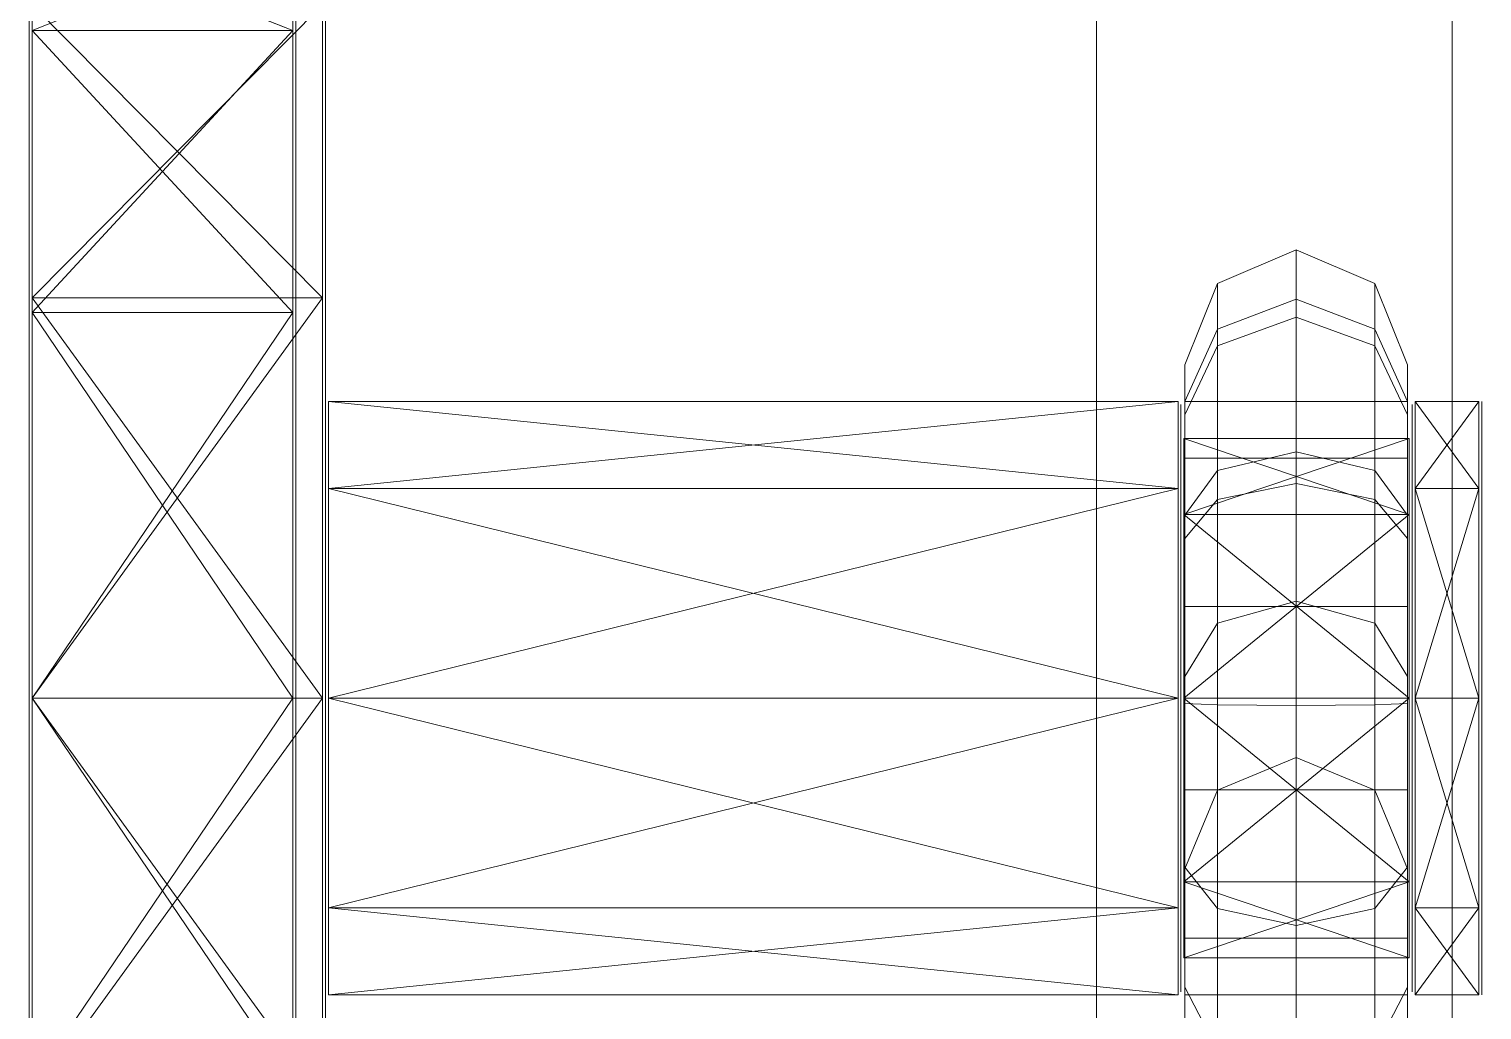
# Model space of a CAD drawing. Header units: millimetres. Extents: x -5300 to 98858, y -5196 to 93886.
# Drawn here: x 3050 to 3099, y 44837.49 to 44870.56 of the extents above; entities that cross this region are included whole.
import ezdxf

# ---------------------------------------------------------------- set-up
doc = ezdxf.new("R2010")
doc.units = ezdxf.units.MM
doc.layers.add('Двери', color=7, linetype='Continuous', lineweight=18, true_color=0x7f7f7f)

# ---------------------------------------------------------------- blocks, each defined once
blk = doc.blocks.new('Дн-9 193108 - Дн-9-247982-Подвал')
at = {"layer": 'Двери', "color": 254, "true_color": 0xd4d4d4}
for p, q in [((3050, 44010), (3050, 45490)), ((3050, 45490), (3050, 44010)), ((3050, 44010), (3050, 45490)), ((3050, 45490), (3050, 44010)), ((3086, 45490), (3086, 44010)), ((3086, 45490), (3086, 44010)), ((3098, 44010), (3098, 45490)), ((3098, 44010), (3098, 45490)), ((3050, 44818), (3050, 44898)), ((3050, 44898), (3050, 44818)), ((3050, 44818), (3050, 44898)), ((3050, 44898), (3050, 44818)), ((3050, 44898), (3050, 43998)), ((3050, 43998), (3050, 44898)), ((3050, 44898), (3050, 44818)), ((3050, 44818), (3050, 44898)), ((3050, 44818), (3050, 44898)), ((3050, 44898), (3050, 43998)), ((3050, 43998), (3050, 44898)), ((3050, 44898), (3050, 44818)), ((3060, 44861.499), (3060, 44875)), ((3060, 44875), (3060, 44861.499)), ((3050.1, 44870.517), (3050.1, 44874)), ((3050.1, 44874), (3050.1, 44870.517)), ((3058.9, 44870.517), (3050.1, 44874)), ((3050.1, 44874), (3058.9, 44870.517)), ((3050.1, 44870.517), (3050.1, 44874)), ((3050.1, 44874), (3050.1, 44870.517)), ((3058.9, 44870.517), (3050.1, 44874)), ((3058.9, 44874), (3050.1, 44870.517)), ((3058.9, 44870.517), (3058.9, 44874)), ((3058.9, 44874), (3058.9, 44870.517)), ((3058.9, 44870.517), (3058.9, 44874)), ((3058.9, 44874), (3058.9, 44870.517)), ((3059, 44870.517), (3059, 44874)), ((3059, 44874), (3059, 44870.517)), ((3059, 44870.517), (3059, 44874)), ((3059, 44874), (3059, 44870.517)), ((3050, 44861.448), (3050, 44871.298)), ((3050, 44861.448), (3050, 44871.298)), ((3050, 44861.448), (3050, 44871.298)), ((3050, 44871.298), (3050, 44861.448)), ((3050.1, 44861.499), (3050.1, 44871.382)), ((3050.1, 44861.499), (3050.1, 44871.382)), ((3050.1, 44861.499), (3059.9, 44871.382)), ((3059.9, 44861.499), (3050.1, 44871.382)), ((3050.1, 44861.499), (3050.1, 44871.382)), ((3050.1, 44871.382), (3050.1, 44861.499)), ((3050.1, 44861.499), (3059.9, 44871.382)), ((3050.1, 44871.382), (3059.9, 44861.499)), ((3059.9, 44861.499), (3059.9, 44871.382)), ((3059.9, 44861.499), (3059.9, 44871.382)), ((3059.9, 44861.499), (3059.9, 44871.382)), ((3059.9, 44871.382), (3059.9, 44861.499)), ((3060, 44861.499), (3060, 44871.382)), ((3060, 44871.382), (3060, 44861.499)), ((3060, 44871.382), (3060, 44861.499)), ((3060, 44861.499), (3060, 44871.382)), ((3060, 44871.382), (3060, 44861.499)), ((3050, 44861.048), (3050, 44870.605)), ((3050, 44861.048), (3050, 44870.605)), ((3050, 44861.448), (3050, 44870.605)), ((3050, 44861.448), (3050, 44870.605)), ((3050, 44861.048), (3050, 44870.605)), ((3050, 44870.605), (3050, 44861.048)), ((3050, 44861.448), (3050, 44870.605)), ((3050, 44870.605), (3050, 44861.448)), ((3050.1, 44861.001), (3050.1, 44870.517)), ((3050.1, 44861.001), (3050.1, 44870.517)), ((3058.9, 44861.001), (3050.1, 44870.517)), ((3050.1, 44861.001), (3058.9, 44870.517)), ((3050.1, 44870.517), (3058.9, 44870.517)), ((3050.1, 44870.517), (3058.9, 44870.517)), ((3050.1, 44861.001), (3050.1, 44870.517)), ((3050.1, 44870.517), (3050.1, 44861.001)), ((3058.9, 44861.001), (3050.1, 44870.517)), ((3058.9, 44870.517), (3050.1, 44870.517)), ((3058.9, 44870.517), (3050.1, 44870.517)), ((3058.9, 44870.517), (3050.1, 44861.001)), ((3058.9, 44861.001), (3058.9, 44870.517)), ((3058.9, 44861.001), (3058.9, 44870.517)), ((3058.9, 44861.001), (3058.9, 44870.517)), ((3058.9, 44870.517), (3058.9, 44861.001)), ((3059, 44861.001), (3059, 44870.517)), ((3059, 44870.517), (3059, 44861.001)), ((3059, 44870.517), (3059, 44870.517)), ((3059, 44870.517), (3059, 44825.483)), ((3059, 44870.517), (3059, 44834.998)), ((3059, 44870.517), (3059, 44825.483)), ((3059, 44870.517), (3059, 44825.483)), ((3059, 44861.001), (3059, 44870.517)), ((3059, 44870.517), (3059, 44861.001)), ((3059, 44848.002), (3059, 44870.517)), ((3059, 44825.483), (3059, 44870.517)), ((3059, 44825.483), (3059, 44870.517)), ((3059, 44825.483), (3059, 44870.517)), ((3059, 44848.002), (3059, 44870.517)), ((3059, 44870.517), (3059, 44870.517)), ((3090.083, 44861.98), (3092.735, 44863.115)), ((3092.735, 44863.115), (3090.083, 44861.98)), ((3090.083, 44861.98), (3092.735, 44863.115)), ((3092.735, 44863.115), (3090.083, 44861.981)), ((3092.735, 44863.115), (3095.387, 44861.98)), ((3092.735, 44861.457), (3092.735, 44863.115)), ((3095.387, 44861.98), (3092.735, 44863.115)), ((3092.735, 44863.115), (3092.735, 44860.847)), ((3092.735, 44863.115), (3095.387, 44861.981)), ((3092.735, 44860.847), (3092.735, 44863.115)), ((3095.387, 44861.98), (3092.735, 44863.115)), ((3092.735, 44863.115), (3092.735, 44861.457)), ((3092.735, 44863.115), (3092.735, 44861.457)), ((3092.735, 44860.847), (3092.735, 44863.115)), ((3092.735, 44863.115), (3092.735, 44860.847)), ((3092.735, 44861.457), (3092.735, 44863.115)), ((3090.083, 44861.98), (3088.985, 44859.241)), ((3088.985, 44859.241), (3090.083, 44861.98)), ((3090.083, 44861.98), (3088.985, 44859.241)), ((3088.985, 44859.241), (3090.083, 44861.98)), ((3090.083, 44861.981), (3090.083, 44860.446)), ((3090.083, 44859.882), (3090.083, 44861.98)), ((3090.083, 44861.98), (3090.083, 44860.446)), ((3090.083, 44860.446), (3090.083, 44861.98)), ((3090.083, 44861.98), (3090.083, 44859.882)), ((3090.083, 44859.882), (3090.083, 44861.98)), ((3090.083, 44860.446), (3090.083, 44861.98)), ((3090.083, 44861.98), (3090.083, 44859.882)), ((3096.485, 44859.241), (3095.387, 44861.98)), ((3095.387, 44861.98), (3095.387, 44859.882)), ((3095.387, 44861.98), (3096.485, 44859.241)), ((3095.387, 44859.882), (3095.387, 44861.98)), ((3095.387, 44861.98), (3095.387, 44860.446)), ((3095.387, 44861.981), (3095.387, 44859.882)), ((3095.387, 44860.446), (3095.387, 44861.98)), ((3095.387, 44861.98), (3096.485, 44859.241)), ((3095.387, 44860.446), (3095.387, 44861.98)), ((3096.485, 44859.241), (3095.387, 44861.98)), ((3095.387, 44861.98), (3095.387, 44860.446)), ((3095.387, 44859.882), (3095.387, 44861.98)), ((3050, 44848.002), (3050, 44861.448)), ((3050, 44848.002), (3050, 44861.448)), ((3050, 44861.448), (3050, 44861.048)), ((3050, 44861.448), (3050, 44861.048)), ((3050, 44848.002), (3050, 44861.448)), ((3050, 44861.448), (3050, 44848.002)), ((3050, 44861.048), (3050, 44861.448)), ((3050, 44861.048), (3050, 44861.448)), ((3050.1, 44848.002), (3050.1, 44861.499)), ((3050.1, 44848.002), (3050.1, 44861.499)), ((3050.1, 44848.002), (3059.9, 44861.499)), ((3059.9, 44861.499), (3050.1, 44861.499)), ((3059.9, 44848.002), (3050.1, 44861.499)), ((3059.9, 44861.499), (3050.1, 44861.499)), ((3050.1, 44848.002), (3050.1, 44861.499)), ((3050.1, 44861.499), (3050.1, 44848.002)), ((3059.9, 44848.002), (3050.1, 44861.499)), ((3050.1, 44861.499), (3059.9, 44861.499)), ((3050.1, 44861.499), (3059.9, 44861.499)), ((3059.9, 44861.499), (3050.1, 44848.002)), ((3059.9, 44848.002), (3059.9, 44861.499)), ((3059.9, 44848.002), (3059.9, 44861.499)), ((3059.9, 44848.002), (3059.9, 44861.499)), ((3059.9, 44861.499), (3059.9, 44848.002)), ((3060, 44848.002), (3060, 44861.499)), ((3060, 44848.002), (3060, 44861.499)), ((3060, 44834.501), (3060, 44861.499)), ((3060, 44824.617), (3060, 44861.499)), ((3060, 44824.617), (3060, 44861.499)), ((3060, 44824.617), (3060, 44861.499)), ((3060, 44834.501), (3060, 44861.499)), ((3060, 44861.499), (3060, 44861.499)), ((3060, 44848.002), (3060, 44861.499)), ((3060, 44861.499), (3060, 44848.002)), ((3060, 44861.499), (3060, 44861.499)), ((3060, 44861.499), (3060, 44834.501)), ((3060, 44861.499), (3060, 44834.501)), ((3060, 44861.499), (3060, 44834.501)), ((3090.083, 44860.446), (3092.735, 44861.457)), ((3092.735, 44861.457), (3090.083, 44860.446)), ((3090.083, 44860.446), (3092.735, 44861.457)), ((3092.735, 44861.457), (3090.083, 44860.446)), ((3092.735, 44861.457), (3095.387, 44860.446)), ((3092.735, 44856.301), (3092.735, 44861.457)), ((3095.387, 44860.446), (3092.735, 44861.457)), ((3092.735, 44861.457), (3095.387, 44860.446)), ((3095.387, 44860.446), (3092.735, 44861.457)), ((3092.735, 44861.457), (3092.735, 44856.301)), ((3092.735, 44861.457), (3092.735, 44856.301)), ((3092.735, 44856.301), (3092.735, 44861.457)), ((3050, 44848.002), (3050, 44861.048)), ((3050, 44848.002), (3050, 44861.048)), ((3050, 44848.002), (3050, 44861.048)), ((3050, 44848.002), (3050, 44861.048)), ((3050, 44848.002), (3050, 44861.048)), ((3050, 44861.048), (3050, 44848.002)), ((3050, 44848.002), (3050, 44861.048)), ((3050, 44861.048), (3050, 44848.002)), ((3050.1, 44848.002), (3050.1, 44861.001)), ((3050.1, 44848.002), (3050.1, 44861.001)), ((3058.9, 44848.002), (3050.1, 44861.001)), ((3050.1, 44861.001), (3058.9, 44861.001)), ((3050.1, 44848.002), (3058.9, 44861.001)), ((3050.1, 44861.001), (3058.9, 44861.001)), ((3050.1, 44848.002), (3050.1, 44861.001)), ((3050.1, 44861.001), (3050.1, 44848.002)), ((3058.9, 44848.002), (3050.1, 44861.001)), ((3058.9, 44861.001), (3050.1, 44861.001)), ((3058.9, 44861.001), (3050.1, 44861.001)), ((3058.9, 44861.001), (3050.1, 44848.002)), ((3058.9, 44848.002), (3058.9, 44861.001)), ((3058.9, 44848.002), (3058.9, 44861.001)), ((3058.9, 44848.002), (3058.9, 44861.001)), ((3058.9, 44861.001), (3058.9, 44848.002)), ((3059, 44848.002), (3059, 44861.001)), ((3059, 44861.001), (3059, 44848.002)), ((3059, 44861.001), (3059, 44825.483)), ((3059, 44861.001), (3059, 44834.998)), ((3059, 44861.001), (3059, 44834.998)), ((3059, 44848.002), (3059, 44861.001)), ((3059, 44848.002), (3059, 44861.001)), ((3090.083, 44859.882), (3092.735, 44860.847)), ((3092.735, 44860.847), (3090.083, 44859.882)), ((3090.083, 44859.882), (3092.735, 44860.847)), ((3092.735, 44860.847), (3090.083, 44859.882)), ((3092.735, 44860.847), (3095.387, 44859.882)), ((3095.387, 44859.882), (3092.735, 44860.847)), ((3092.735, 44860.847), (3092.735, 44855.24)), ((3092.735, 44860.847), (3095.387, 44859.882)), ((3092.735, 44855.24), (3092.735, 44860.847)), ((3095.387, 44859.882), (3092.735, 44860.847)), ((3092.735, 44855.24), (3092.735, 44860.847)), ((3092.735, 44860.847), (3092.735, 44855.24)), ((3090.083, 44860.446), (3088.985, 44858.007)), ((3088.985, 44858.007), (3090.083, 44860.446)), ((3090.083, 44860.446), (3088.985, 44858.007)), ((3088.985, 44858.007), (3090.083, 44860.446)), ((3090.083, 44855.678), (3090.083, 44860.446)), ((3090.083, 44860.446), (3090.083, 44855.678)), ((3090.083, 44855.678), (3090.083, 44860.446)), ((3090.083, 44860.446), (3090.083, 44855.678)), ((3095.387, 44860.446), (3096.485, 44858.007)), ((3095.387, 44855.678), (3095.387, 44860.446)), ((3096.485, 44858.007), (3095.387, 44860.446)), ((3095.387, 44860.446), (3096.485, 44858.007)), ((3096.485, 44858.007), (3095.387, 44860.446)), ((3095.387, 44860.446), (3095.387, 44855.678)), ((3095.387, 44860.446), (3095.387, 44855.678)), ((3095.387, 44855.678), (3095.387, 44860.446)), ((3090.083, 44859.882), (3088.985, 44857.554)), ((3088.985, 44857.554), (3090.083, 44859.882)), ((3090.083, 44859.882), (3088.985, 44857.554)), ((3088.985, 44857.554), (3090.083, 44859.882)), ((3090.083, 44859.882), (3090.083, 44854.697)), ((3090.083, 44854.697), (3090.083, 44859.882)), ((3090.083, 44859.882), (3090.083, 44854.697)), ((3090.083, 44854.697), (3090.083, 44859.882)), ((3095.387, 44859.882), (3096.485, 44857.554)), ((3096.485, 44857.554), (3095.387, 44859.882)), ((3095.387, 44859.882), (3095.387, 44854.697)), ((3095.387, 44859.882), (3096.485, 44857.554)), ((3095.387, 44854.697), (3095.387, 44859.882)), ((3096.485, 44857.554), (3095.387, 44859.882)), ((3095.387, 44854.697), (3095.387, 44859.882)), ((3095.387, 44859.882), (3095.387, 44854.697)), ((3088.985, 44858.007), (3088.985, 44859.241)), ((3088.985, 44859.241), (3088.985, 44857.554)), ((3088.985, 44857.554), (3088.985, 44859.241)), ((3088.985, 44859.241), (3088.985, 44858.007)), ((3088.985, 44859.241), (3088.985, 44858.007)), ((3088.985, 44857.554), (3088.985, 44859.241)), ((3088.985, 44859.241), (3088.985, 44857.554)), ((3088.985, 44858.007), (3088.985, 44859.241)), ((3096.485, 44859.241), (3096.485, 44858.007)), ((3096.485, 44857.554), (3096.485, 44859.241)), ((3096.485, 44859.241), (3096.485, 44857.554)), ((3096.485, 44858.007), (3096.485, 44859.241)), ((3096.485, 44859.241), (3096.485, 44858.007)), ((3096.485, 44857.554), (3096.485, 44859.241)), ((3096.485, 44859.241), (3096.485, 44857.554)), ((3096.485, 44858.007), (3096.485, 44859.241)), ((3060, 44855.071), (3060, 44858.001)), ((3060, 44858.001), (3060, 44855.071)), ((3060, 44848.002), (3060, 44858.001)), ((3060, 44858.001), (3060, 44848.002)), ((3060, 44858.001), (3060, 44837.998)), ((3060, 44855.071), (3060, 44858.001)), ((3060, 44858.001), (3060, 44855.071)), ((3060.1, 44855.071), (3060.1, 44858.001)), ((3060.1, 44855.071), (3060.1, 44858.001)), ((3088.75, 44858.001), (3060.1, 44858.001)), ((3088.75, 44855.071), (3060.1, 44858.001)), ((3088.75, 44855.071), (3060.1, 44858.001)), ((3060.1, 44855.071), (3060.1, 44858.001)), ((3060.1, 44858.001), (3060.1, 44855.071)), ((3060.1, 44858.001), (3088.75, 44858.001)), ((3060.1, 44855.071), (3088.75, 44858.001)), ((3060.1, 44858.001), (3088.75, 44855.071)), ((3088.75, 44855.071), (3088.75, 44858.001)), ((3088.75, 44855.071), (3088.75, 44858.001)), ((3088.75, 44855.071), (3088.75, 44858.001)), ((3088.75, 44858.001), (3088.75, 44855.071)), ((3088.85, 44855.002), (3088.85, 44857.899)), ((3088.85, 44855.002), (3088.85, 44857.899)), ((3088.85, 44854.257), (3088.85, 44857.899)), ((3088.85, 44854.257), (3088.85, 44857.899)), ((3088.85, 44856.848), (3088.85, 44857.899)), ((3088.85, 44855.002), (3088.85, 44857.899)), ((3088.85, 44857.899), (3088.85, 44855.002)), ((3088.85, 44857.899), (3088.85, 44856.848)), ((3088.985, 44854.173), (3088.985, 44858.007)), ((3088.985, 44858.007), (3088.985, 44854.173)), ((3088.985, 44858.007), (3088.985, 44854.173)), ((3088.985, 44854.173), (3088.985, 44858.007)), ((3088.985, 44858), (3096.485, 44858)), ((3088.985, 44856.09), (3088.985, 44858)), ((3096.485, 44858), (3088.985, 44858)), ((3088.985, 44858), (3088.985, 44856.09)), ((3088.985, 44858), (3096.485, 44858)), ((3088.985, 44856.09), (3088.985, 44858)), ((3096.485, 44858), (3088.985, 44858)), ((3088.985, 44858), (3088.985, 44856.09)), ((3088.985, 44856.09), (3088.985, 44858)), ((3088.985, 44858), (3088.985, 44856.09)), ((3088.985, 44856.09), (3088.985, 44858)), ((3088.985, 44858), (3088.985, 44856.09)), ((3096.485, 44858.007), (3096.485, 44854.173)), ((3096.485, 44854.173), (3096.485, 44858.007)), ((3096.485, 44858.007), (3096.485, 44854.173)), ((3096.485, 44854.173), (3096.485, 44858.007)), ((3096.485, 44858), (3096.485, 44856.09)), ((3096.485, 44856.09), (3096.485, 44858)), ((3096.485, 44858), (3096.485, 44856.09)), ((3096.485, 44856.09), (3096.485, 44858)), ((3096.485, 44858), (3096.485, 44856.09)), ((3096.485, 44856.09), (3096.485, 44858)), ((3096.485, 44858), (3096.485, 44856.09)), ((3096.485, 44856.09), (3096.485, 44858)), ((3096.65, 44855.002), (3096.65, 44857.899)), ((3096.65, 44855.002), (3096.65, 44857.899)), ((3096.65, 44854.257), (3096.65, 44857.899)), ((3096.65, 44854.257), (3096.65, 44857.899)), ((3096.65, 44857.899), (3096.65, 44856.848)), ((3096.65, 44855.002), (3096.65, 44857.899)), ((3096.65, 44857.899), (3096.65, 44855.002)), ((3096.65, 44856.848), (3096.65, 44857.899)), ((3096.75, 44855.071), (3096.75, 44858.001)), ((3096.75, 44855.071), (3096.75, 44858.001)), ((3098.9, 44858.001), (3096.75, 44858.001)), ((3096.75, 44855.071), (3098.9, 44858.001)), ((3098.9, 44855.071), (3096.75, 44858.001)), ((3096.75, 44855.071), (3096.75, 44858.001)), ((3096.75, 44858.001), (3096.75, 44855.071)), ((3096.75, 44858.001), (3098.9, 44858.001)), ((3098.9, 44855.071), (3096.75, 44858.001)), ((3098.9, 44858.001), (3096.75, 44855.071)), ((3098.9, 44855.071), (3098.9, 44858.001)), ((3098.9, 44855.071), (3098.9, 44858.001)), ((3098.9, 44855.071), (3098.9, 44858.001)), ((3098.9, 44858.001), (3098.9, 44855.071)), ((3099, 44855.071), (3099, 44858.001)), ((3099, 44858.001), (3099, 44855.071)), ((3099, 44848.002), (3099, 44858.001)), ((3099, 44837.998), (3099, 44858.001)), ((3099, 44848.002), (3099, 44858.001)), ((3099, 44855.071), (3099, 44858.001)), ((3099, 44858.001), (3099, 44855.071)), ((3088.985, 44857.554), (3088.985, 44853.384)), ((3088.985, 44853.384), (3088.985, 44857.554)), ((3088.985, 44853.384), (3088.985, 44857.554)), ((3088.985, 44857.554), (3088.985, 44853.384)), ((3096.485, 44853.384), (3096.485, 44857.554)), ((3096.485, 44857.554), (3096.485, 44853.384)), ((3096.485, 44853.384), (3096.485, 44857.554)), ((3096.485, 44857.554), (3096.485, 44853.384)), ((3088.85, 44854.257), (3088.85, 44856.848)), ((3088.85, 44854.257), (3088.85, 44856.848)), ((3088.85, 44854.257), (3088.85, 44856.848)), ((3088.85, 44856.848), (3088.85, 44854.257)), ((3088.85, 44855.002), (3088.85, 44856.848)), ((3088.85, 44856.848), (3088.85, 44855.002)), ((3088.95, 44854.188), (3088.95, 44856.75)), ((3088.95, 44854.188), (3088.95, 44856.75)), ((3096.55, 44856.75), (3088.95, 44856.75)), ((3088.95, 44854.188), (3096.55, 44856.75)), ((3088.95, 44854.188), (3096.55, 44856.75)), ((3088.95, 44854.188), (3088.95, 44856.75)), ((3088.95, 44856.75), (3088.95, 44854.188)), ((3088.95, 44856.75), (3096.55, 44856.75)), ((3088.95, 44854.188), (3096.55, 44856.75)), ((3088.95, 44856.75), (3096.55, 44854.188)), ((3096.55, 44854.188), (3096.55, 44856.75)), ((3096.55, 44854.188), (3096.55, 44856.75)), ((3096.55, 44854.188), (3096.55, 44856.75)), ((3096.55, 44856.75), (3096.55, 44854.188)), ((3096.65, 44854.257), (3096.65, 44856.848)), ((3096.65, 44854.257), (3096.65, 44856.848)), ((3096.65, 44854.257), (3096.65, 44856.848)), ((3096.65, 44856.848), (3096.65, 44854.257)), ((3096.65, 44855.002), (3096.65, 44856.848)), ((3096.65, 44856.848), (3096.65, 44855.002)), ((3090.083, 44855.678), (3092.735, 44856.301)), ((3092.735, 44856.301), (3090.083, 44855.678)), ((3090.083, 44855.678), (3092.735, 44856.301)), ((3092.735, 44856.301), (3090.083, 44855.678)), ((3092.735, 44856.301), (3095.387, 44855.678)), ((3092.735, 44851.272), (3092.735, 44856.301)), ((3095.387, 44855.678), (3092.735, 44856.301)), ((3092.735, 44856.301), (3095.387, 44855.678)), ((3095.387, 44855.678), (3092.735, 44856.301)), ((3092.735, 44856.301), (3092.735, 44851.272)), ((3092.735, 44856.301), (3092.735, 44851.272)), ((3092.735, 44851.272), (3092.735, 44856.301)), ((3088.985, 44856.09), (3096.485, 44856.09)), ((3088.985, 44851.09), (3088.985, 44856.09)), ((3096.485, 44856.09), (3088.985, 44856.09)), ((3088.985, 44856.09), (3096.485, 44856.09)), ((3096.485, 44856.09), (3088.985, 44856.09)), ((3088.985, 44856.09), (3088.985, 44851.09)), ((3088.985, 44856.09), (3096.485, 44856.09)), ((3088.985, 44851.09), (3088.985, 44856.09)), ((3096.485, 44856.09), (3088.985, 44856.09)), ((3088.985, 44856.09), (3096.485, 44856.09)), ((3096.485, 44856.09), (3088.985, 44856.09)), ((3088.985, 44856.09), (3088.985, 44851.09)), ((3088.985, 44851.09), (3088.985, 44856.09)), ((3088.985, 44856.09), (3088.985, 44851.09)), ((3088.985, 44851.09), (3088.985, 44856.09)), ((3088.985, 44856.09), (3088.985, 44851.09)), ((3096.485, 44856.09), (3096.485, 44851.09)), ((3096.485, 44851.09), (3096.485, 44856.09)), ((3096.485, 44856.09), (3096.485, 44851.09)), ((3096.485, 44851.09), (3096.485, 44856.09)), ((3096.485, 44856.09), (3096.485, 44851.09)), ((3096.485, 44851.09), (3096.485, 44856.09)), ((3096.485, 44856.09), (3096.485, 44851.09)), ((3096.485, 44851.09), (3096.485, 44856.09)), ((3090.083, 44855.678), (3088.985, 44854.173)), ((3088.985, 44854.173), (3090.083, 44855.678)), ((3090.083, 44855.678), (3088.985, 44854.173)), ((3088.985, 44854.173), (3090.083, 44855.678)), ((3090.083, 44850.529), (3090.083, 44855.678)), ((3090.083, 44855.678), (3090.083, 44850.529)), ((3090.083, 44850.529), (3090.083, 44855.678)), ((3090.083, 44855.678), (3090.083, 44850.529)), ((3095.387, 44855.678), (3096.485, 44854.173)), ((3095.387, 44850.529), (3095.387, 44855.678)), ((3096.485, 44854.173), (3095.387, 44855.678)), ((3095.387, 44855.678), (3096.485, 44854.173)), ((3096.485, 44854.173), (3095.387, 44855.678)), ((3095.387, 44855.678), (3095.387, 44850.529)), ((3095.387, 44855.678), (3095.387, 44850.529)), ((3095.387, 44850.529), (3095.387, 44855.678)), ((3060, 44848.002), (3060, 44855.071)), ((3060, 44855.071), (3060, 44848.002)), ((3060, 44848.002), (3060, 44855.071)), ((3060, 44848.002), (3060, 44855.071)), ((3060, 44840.928), (3060, 44855.071)), ((3060, 44840.928), (3060, 44855.071)), ((3060, 44840.928), (3060, 44855.071)), ((3060, 44855.071), (3060, 44855.071)), ((3060.1, 44848.002), (3060.1, 44855.071)), ((3060.1, 44848.002), (3060.1, 44855.071)), ((3060.1, 44848.002), (3088.75, 44855.071)), ((3088.75, 44855.071), (3060.1, 44855.071)), ((3088.75, 44848.002), (3060.1, 44855.071)), ((3088.75, 44855.071), (3060.1, 44855.071)), ((3060.1, 44848.002), (3060.1, 44855.071)), ((3060.1, 44855.071), (3060.1, 44848.002)), ((3060.1, 44848.002), (3088.75, 44855.071)), ((3060.1, 44855.071), (3088.75, 44855.071)), ((3060.1, 44855.071), (3088.75, 44855.071)), ((3088.75, 44855.071), (3060.1, 44848.002)), ((3088.75, 44848.002), (3088.75, 44855.071)), ((3088.75, 44848.002), (3088.75, 44855.071)), ((3088.75, 44848.002), (3088.75, 44855.071)), ((3088.75, 44855.071), (3088.75, 44848.002)), ((3088.85, 44848.002), (3088.85, 44855.002)), ((3088.85, 44848.002), (3088.85, 44855.002)), ((3088.85, 44854.257), (3088.85, 44855.002)), ((3088.85, 44854.257), (3088.85, 44855.002)), ((3088.85, 44848.002), (3088.85, 44855.002)), ((3088.85, 44855.002), (3088.85, 44848.002)), ((3088.85, 44848.002), (3088.85, 44855.002)), ((3088.85, 44855.002), (3088.85, 44854.257)), ((3088.85, 44855.002), (3088.85, 44854.257)), ((3088.85, 44855.002), (3088.85, 44848.002)), ((3090.083, 44854.697), (3092.735, 44855.24)), ((3092.735, 44855.24), (3090.083, 44854.697)), ((3090.083, 44854.697), (3092.735, 44855.24)), ((3092.735, 44855.24), (3090.083, 44854.697)), ((3092.735, 44855.24), (3095.387, 44854.697)), ((3095.387, 44854.697), (3092.735, 44855.24)), ((3092.735, 44855.24), (3092.735, 44847.753)), ((3092.735, 44855.24), (3095.387, 44854.697)), ((3092.735, 44847.752), (3092.735, 44855.24)), ((3095.387, 44854.697), (3092.735, 44855.24)), ((3092.735, 44847.753), (3092.735, 44855.24)), ((3092.735, 44855.24), (3092.735, 44847.753)), ((3096.65, 44848.002), (3096.65, 44855.002)), ((3096.65, 44848.002), (3096.65, 44855.002)), ((3096.65, 44855.002), (3096.65, 44854.257)), ((3096.65, 44855.002), (3096.65, 44854.257)), ((3096.65, 44848.002), (3096.65, 44855.002)), ((3096.65, 44855.002), (3096.65, 44848.002)), ((3096.65, 44848.002), (3096.65, 44855.002)), ((3096.65, 44854.257), (3096.65, 44855.002)), ((3096.65, 44854.257), (3096.65, 44855.002)), ((3096.65, 44855.002), (3096.65, 44848.002)), ((3096.75, 44848.002), (3096.75, 44855.071)), ((3096.75, 44848.002), (3096.75, 44855.071)), ((3096.75, 44848.002), (3098.9, 44855.071)), ((3098.9, 44855.071), (3096.75, 44855.071)), ((3098.9, 44848.002), (3096.75, 44855.071)), ((3098.9, 44855.071), (3096.75, 44855.071)), ((3096.75, 44848.002), (3096.75, 44855.071)), ((3096.75, 44855.071), (3096.75, 44848.002)), ((3098.9, 44848.002), (3096.75, 44855.071)), ((3096.75, 44855.071), (3098.9, 44855.071)), ((3096.75, 44855.071), (3098.9, 44855.071)), ((3098.9, 44855.071), (3096.75, 44848.002)), ((3098.9, 44848.002), (3098.9, 44855.071)), ((3098.9, 44848.002), (3098.9, 44855.071)), ((3098.9, 44848.002), (3098.9, 44855.071)), ((3098.9, 44855.071), (3098.9, 44848.002)), ((3099, 44848.002), (3099, 44855.071)), ((3099, 44848.002), (3099, 44855.071)), ((3099, 44848.002), (3099, 44855.071)), ((3099, 44855.071), (3099, 44848.002)), ((3099, 44855.071), (3099, 44855.071)), ((3099, 44855.071), (3099, 44840.928)), ((3099, 44855.071), (3099, 44840.928)), ((3099, 44855.071), (3099, 44840.928)), ((3090.083, 44854.697), (3088.985, 44853.384)), ((3088.985, 44853.384), (3090.083, 44854.697)), ((3090.083, 44854.697), (3088.985, 44853.384)), ((3088.985, 44853.384), (3090.083, 44854.697)), ((3090.083, 44854.697), (3090.083, 44847.771)), ((3090.083, 44847.771), (3090.083, 44854.697)), ((3090.083, 44854.697), (3090.083, 44847.771)), ((3090.083, 44847.771), (3090.083, 44854.697)), ((3095.387, 44854.697), (3096.485, 44853.384)), ((3096.485, 44853.384), (3095.387, 44854.697)), ((3095.387, 44854.697), (3095.387, 44847.771)), ((3095.387, 44854.697), (3096.485, 44853.384)), ((3095.387, 44847.771), (3095.387, 44854.697)), ((3096.485, 44853.384), (3095.387, 44854.697)), ((3095.387, 44847.771), (3095.387, 44854.697)), ((3095.387, 44854.697), (3095.387, 44847.771)), ((3088.85, 44848.002), (3088.85, 44854.257)), ((3088.85, 44848.002), (3088.85, 44854.257)), ((3088.85, 44848.002), (3088.85, 44854.257)), ((3088.85, 44848.002), (3088.85, 44854.257)), ((3088.85, 44848.002), (3088.85, 44854.257)), ((3088.85, 44854.257), (3088.85, 44848.002)), ((3088.95, 44848.002), (3088.95, 44854.188)), ((3088.95, 44848.002), (3088.95, 44854.188)), ((3096.55, 44848.002), (3088.95, 44854.188)), ((3096.55, 44854.188), (3088.95, 44854.188)), ((3088.95, 44848.002), (3096.55, 44854.188)), ((3096.55, 44854.188), (3088.95, 44854.188)), ((3088.95, 44848.002), (3088.95, 44854.188)), ((3088.95, 44854.188), (3088.95, 44848.002)), ((3088.95, 44848.002), (3096.55, 44854.188)), ((3088.95, 44854.188), (3096.55, 44854.188)), ((3088.95, 44854.188), (3096.55, 44854.188)), ((3088.95, 44854.188), (3096.55, 44848.002)), ((3088.985, 44848.736), (3088.985, 44854.173)), ((3088.985, 44854.173), (3088.985, 44848.736)), ((3088.985, 44854.173), (3088.985, 44848.736)), ((3088.985, 44848.736), (3088.985, 44854.173)), ((3096.485, 44854.173), (3096.485, 44848.736)), ((3096.485, 44848.736), (3096.485, 44854.173)), ((3096.485, 44854.173), (3096.485, 44848.736)), ((3096.485, 44848.736), (3096.485, 44854.173)), ((3096.55, 44848.002), (3096.55, 44854.188)), ((3096.55, 44848.002), (3096.55, 44854.188)), ((3096.55, 44848.002), (3096.55, 44854.188)), ((3096.55, 44854.188), (3096.55, 44848.002)), ((3096.65, 44848.002), (3096.65, 44854.257)), ((3096.65, 44848.002), (3096.65, 44854.257)), ((3096.65, 44848.002), (3096.65, 44854.257)), ((3096.65, 44848.002), (3096.65, 44854.257)), ((3096.65, 44848.002), (3096.65, 44854.257)), ((3096.65, 44854.257), (3096.65, 44848.002)), ((3088.985, 44853.384), (3088.985, 44847.816)), ((3088.985, 44847.816), (3088.985, 44853.384)), ((3088.985, 44847.816), (3088.985, 44853.384)), ((3088.985, 44853.384), (3088.985, 44847.816)), ((3096.485, 44847.816), (3096.485, 44853.384)), ((3096.485, 44853.384), (3096.485, 44847.816)), ((3096.485, 44847.816), (3096.485, 44853.384)), ((3096.485, 44853.384), (3096.485, 44847.816)), ((3096.485, 44851.09), (3088.985, 44851.09)), ((3088.985, 44851.09), (3096.485, 44851.09)), ((3096.485, 44851.09), (3088.985, 44851.09)), ((3088.985, 44851.09), (3088.985, 44844.91)), ((3088.985, 44851.09), (3096.485, 44851.09)), ((3088.985, 44844.91), (3088.985, 44851.09)), ((3096.485, 44851.09), (3088.985, 44851.09)), ((3088.985, 44851.09), (3096.485, 44851.09)), ((3096.485, 44851.09), (3088.985, 44851.09)), ((3088.985, 44851.09), (3088.985, 44844.91)), ((3088.985, 44851.09), (3096.485, 44851.09)), ((3088.985, 44844.91), (3088.985, 44851.09)), ((3088.985, 44844.91), (3088.985, 44851.09)), ((3088.985, 44851.09), (3088.985, 44844.91)), ((3088.985, 44844.91), (3088.985, 44851.09)), ((3088.985, 44851.09), (3088.985, 44844.91)), ((3090.083, 44850.529), (3092.735, 44851.272)), ((3092.735, 44851.272), (3090.083, 44850.529)), ((3090.083, 44850.529), (3092.735, 44851.272)), ((3092.735, 44851.272), (3090.083, 44850.529)), ((3092.735, 44851.272), (3095.387, 44850.529)), ((3092.735, 44846), (3092.735, 44851.272)), ((3095.387, 44850.529), (3092.735, 44851.272)), ((3092.735, 44851.272), (3095.387, 44850.529)), ((3095.387, 44850.529), (3092.735, 44851.272)), ((3092.735, 44851.272), (3092.735, 44846)), ((3092.735, 44851.272), (3092.735, 44846)), ((3092.735, 44846), (3092.735, 44851.272)), ((3096.485, 44844.91), (3096.485, 44851.09)), ((3096.485, 44851.09), (3096.485, 44844.91)), ((3096.485, 44844.91), (3096.485, 44851.09)), ((3096.485, 44851.09), (3096.485, 44844.91)), ((3096.485, 44844.91), (3096.485, 44851.09)), ((3096.485, 44851.09), (3096.485, 44844.91)), ((3096.485, 44844.91), (3096.485, 44851.09)), ((3096.485, 44851.09), (3096.485, 44844.91)), ((3088.985, 44848.736), (3090.083, 44850.529)), ((3090.083, 44850.529), (3088.985, 44848.736)), ((3088.985, 44848.736), (3090.083, 44850.529)), ((3090.083, 44850.529), (3088.985, 44848.736)), ((3090.083, 44844.902), (3090.083, 44850.529)), ((3090.083, 44850.529), (3090.083, 44844.902)), ((3090.083, 44850.529), (3090.083, 44844.902)), ((3090.083, 44844.902), (3090.083, 44850.529)), ((3095.387, 44850.529), (3096.485, 44848.736)), ((3095.387, 44844.902), (3095.387, 44850.529)), ((3096.485, 44848.736), (3095.387, 44850.529)), ((3095.387, 44850.529), (3096.485, 44848.736)), ((3096.485, 44848.736), (3095.387, 44850.529)), ((3095.387, 44850.529), (3095.387, 44844.902)), ((3095.387, 44850.529), (3095.387, 44844.902)), ((3095.387, 44844.902), (3095.387, 44850.529)), ((3088.985, 44848.736), (3088.985, 44842.25)), ((3088.985, 44842.25), (3088.985, 44848.736)), ((3088.985, 44842.25), (3088.985, 44848.736)), ((3088.985, 44848.736), (3088.985, 44842.25)), ((3096.485, 44848.736), (3096.485, 44842.25)), ((3096.485, 44842.25), (3096.485, 44848.736)), ((3096.485, 44848.736), (3096.485, 44842.25)), ((3096.485, 44842.25), (3096.485, 44848.736)), ((3050, 44834.552), (3050, 44848.002)), ((3050, 44848.002), (3050, 44834.952)), ((3050, 44834.552), (3050, 44848.002)), ((3050, 44834.952), (3050, 44848.002)), ((3050, 44848.002), (3050, 44848.002)), ((3050, 44848.002), (3050, 44834.952)), ((3050, 44834.952), (3050, 44848.002)), ((3050, 44848.002), (3050, 44848.002)), ((3050, 44834.552), (3050, 44848.002)), ((3050, 44834.952), (3050, 44848.002)), ((3050, 44848.002), (3050, 44834.952)), ((3050, 44848.002), (3050, 44834.552)), ((3050, 44834.952), (3050, 44848.002)), ((3050, 44848.002), (3050, 44848.002)), ((3050, 44848.002), (3050, 44848.002)), ((3050, 44848.002), (3050, 44834.952)), ((3050.1, 44848.002), (3050.1, 44834.501)), ((3050.1, 44834.501), (3050.1, 44848.002)), ((3050.1, 44834.998), (3050.1, 44848.002)), ((3050.1, 44834.998), (3050.1, 44848.002)), ((3059.9, 44848.002), (3050.1, 44848.002)), ((3059.9, 44848.002), (3050.1, 44834.501)), ((3059.9, 44834.501), (3050.1, 44848.002)), ((3059.9, 44848.002), (3050.1, 44848.002)), ((3050.1, 44848.002), (3058.9, 44848.002)), ((3050.1, 44848.002), (3058.9, 44834.998)), ((3050.1, 44834.998), (3058.9, 44848.002)), ((3050.1, 44848.002), (3058.9, 44848.002)), ((3050.1, 44834.501), (3050.1, 44848.002)), ((3050.1, 44848.002), (3050.1, 44834.501)), ((3050.1, 44834.998), (3050.1, 44848.002)), ((3050.1, 44848.002), (3050.1, 44834.998)), ((3059.9, 44834.501), (3050.1, 44848.002)), ((3050.1, 44848.002), (3059.9, 44848.002)), ((3050.1, 44848.002), (3059.9, 44848.002)), ((3059.9, 44848.002), (3050.1, 44834.501)), ((3058.9, 44834.998), (3050.1, 44848.002)), ((3058.9, 44848.002), (3050.1, 44848.002)), ((3058.9, 44848.002), (3050.1, 44848.002)), ((3058.9, 44848.002), (3050.1, 44834.998)), ((3058.9, 44848.002), (3058.9, 44834.998)), ((3058.9, 44834.998), (3058.9, 44848.002)), ((3058.9, 44834.998), (3058.9, 44848.002)), ((3058.9, 44848.002), (3058.9, 44834.998)), ((3059, 44848.002), (3059, 44834.998)), ((3059, 44848.002), (3059, 44834.998)), ((3059, 44848.002), (3059, 44834.998)), ((3059, 44834.998), (3059, 44848.002)), ((3059, 44848.002), (3059, 44825.483)), ((3059, 44825.483), (3059, 44848.002)), ((3059.9, 44834.501), (3059.9, 44848.002)), ((3059.9, 44834.501), (3059.9, 44848.002)), ((3059.9, 44834.501), (3059.9, 44848.002)), ((3059.9, 44848.002), (3059.9, 44834.501)), ((3060, 44848.002), (3060, 44840.928)), ((3060, 44848.002), (3060, 44840.928)), ((3060, 44848.002), (3060, 44837.998)), ((3060, 44848.002), (3060, 44837.998)), ((3060, 44848.002), (3060, 44834.501)), ((3060, 44834.501), (3060, 44848.002)), ((3060, 44848.002), (3060, 44840.928)), ((3060, 44840.928), (3060, 44848.002)), ((3060, 44848.002), (3060, 44834.501)), ((3060, 44848.002), (3060, 44834.501)), ((3060.1, 44848.002), (3060.1, 44840.928)), ((3060.1, 44840.928), (3060.1, 44848.002)), ((3088.75, 44848.002), (3060.1, 44848.002)), ((3088.75, 44848.002), (3060.1, 44840.928)), ((3088.75, 44840.928), (3060.1, 44848.002)), ((3088.75, 44848.002), (3060.1, 44848.002)), ((3060.1, 44840.928), (3060.1, 44848.002)), ((3060.1, 44840.928), (3060.1, 44848.002)), ((3060.1, 44840.928), (3088.75, 44848.002)), ((3060.1, 44848.002), (3088.75, 44848.002)), ((3060.1, 44840.928), (3088.75, 44848.002)), ((3060.1, 44848.002), (3088.75, 44848.002)), ((3088.75, 44840.928), (3088.75, 44848.002)), ((3088.75, 44840.928), (3088.75, 44848.002)), ((3088.75, 44840.928), (3088.75, 44848.002)), ((3088.75, 44840.928), (3088.75, 44848.002)), ((3088.85, 44841.742), (3088.85, 44848.002)), ((3088.85, 44848.002), (3088.85, 44840.998)), ((3088.85, 44841.742), (3088.85, 44848.002)), ((3088.85, 44840.998), (3088.85, 44848.002)), ((3088.85, 44841.742), (3088.85, 44848.002)), ((3088.85, 44848.002), (3088.85, 44848.002)), ((3088.85, 44841.742), (3088.85, 44848.002)), ((3088.85, 44848.002), (3088.85, 44848.002)), ((3088.85, 44841.742), (3088.85, 44848.002)), ((3088.85, 44840.998), (3088.85, 44848.002)), ((3088.85, 44841.742), (3088.85, 44848.002)), ((3088.85, 44840.998), (3088.85, 44848.002)), ((3088.85, 44840.998), (3088.85, 44848.002)), ((3088.85, 44848.002), (3088.85, 44848.002)), ((3088.85, 44840.998), (3088.85, 44848.002)), ((3088.85, 44848.002), (3088.85, 44848.002)), ((3088.95, 44848.002), (3088.95, 44841.812)), ((3088.95, 44841.812), (3088.95, 44848.002)), ((3096.55, 44841.812), (3088.95, 44848.002)), ((3096.55, 44848.002), (3088.95, 44848.002)), ((3088.95, 44841.812), (3096.55, 44848.002)), ((3096.55, 44848.002), (3088.95, 44848.002)), ((3088.95, 44841.812), (3088.95, 44848.002)), ((3088.95, 44841.812), (3088.95, 44848.002)), ((3088.95, 44841.812), (3096.55, 44848.002)), ((3088.95, 44848.002), (3096.55, 44848.002)), ((3096.55, 44841.812), (3088.95, 44848.002)), ((3088.95, 44848.002), (3096.55, 44848.002)), ((3096.55, 44841.812), (3096.55, 44848.002)), ((3096.55, 44841.812), (3096.55, 44848.002)), ((3096.55, 44841.812), (3096.55, 44848.002)), ((3096.55, 44841.812), (3096.55, 44848.002)), ((3096.65, 44840.998), (3096.65, 44848.002)), ((3096.65, 44848.002), (3096.65, 44841.742)), ((3096.65, 44840.998), (3096.65, 44848.002)), ((3096.65, 44841.742), (3096.65, 44848.002)), ((3096.65, 44848.002), (3096.65, 44848.002)), ((3096.65, 44848.002), (3096.65, 44841.742)), ((3096.65, 44841.742), (3096.65, 44848.002)), ((3096.65, 44848.002), (3096.65, 44848.002)), ((3096.65, 44840.998), (3096.65, 44848.002)), ((3096.65, 44841.742), (3096.65, 44848.002)), ((3096.65, 44840.998), (3096.65, 44848.002)), ((3096.65, 44841.742), (3096.65, 44848.002)), ((3096.65, 44840.998), (3096.65, 44848.002)), ((3096.65, 44848.002), (3096.65, 44848.002)), ((3096.65, 44840.998), (3096.65, 44848.002)), ((3096.65, 44848.002), (3096.65, 44848.002)), ((3096.75, 44848.002), (3096.75, 44840.928)), ((3096.75, 44840.928), (3096.75, 44848.002)), ((3098.9, 44848.002), (3096.75, 44848.002)), ((3098.9, 44848.002), (3096.75, 44840.928)), ((3098.9, 44840.928), (3096.75, 44848.002)), ((3098.9, 44848.002), (3096.75, 44848.002)), ((3096.75, 44840.928), (3096.75, 44848.002)), ((3096.75, 44840.928), (3096.75, 44848.002)), ((3098.9, 44840.928), (3096.75, 44848.002)), ((3096.75, 44848.002), (3098.9, 44848.002)), ((3096.75, 44840.928), (3098.9, 44848.002)), ((3096.75, 44848.002), (3098.9, 44848.002)), ((3098.9, 44840.928), (3098.9, 44848.002)), ((3098.9, 44840.928), (3098.9, 44848.002)), ((3098.9, 44840.928), (3098.9, 44848.002)), ((3098.9, 44840.928), (3098.9, 44848.002)), ((3099, 44848.002), (3099, 44840.928)), ((3099, 44840.928), (3099, 44848.002)), ((3099, 44848.002), (3099, 44837.998)), ((3099, 44837.998), (3099, 44848.002)), ((3099, 44848.002), (3099, 44840.928)), ((3099, 44848.002), (3099, 44840.928)), ((3088.985, 44847.816), (3088.985, 44842.296)), ((3088.985, 44842.296), (3088.985, 44847.816)), ((3090.083, 44847.771), (3088.985, 44847.816)), ((3088.985, 44847.816), (3090.083, 44847.771)), ((3088.985, 44842.296), (3088.985, 44847.816)), ((3090.083, 44847.771), (3088.985, 44847.816)), ((3088.985, 44847.816), (3088.985, 44842.296)), ((3088.985, 44847.816), (3090.083, 44847.771)), ((3090.083, 44847.771), (3092.735, 44847.753)), ((3092.735, 44847.753), (3090.083, 44847.771)), ((3090.083, 44847.771), (3090.083, 44840.905)), ((3090.083, 44847.771), (3092.735, 44847.753)), ((3090.083, 44840.905), (3090.083, 44847.771)), ((3092.735, 44847.753), (3090.083, 44847.771)), ((3090.083, 44847.771), (3090.083, 44840.905)), ((3090.083, 44840.905), (3090.083, 44847.771)), ((3092.735, 44847.753), (3095.387, 44847.771)), ((3095.387, 44847.771), (3092.735, 44847.753)), ((3092.735, 44847.753), (3095.387, 44847.771)), ((3095.387, 44847.771), (3092.735, 44847.752)), ((3092.735, 44847.753), (3092.735, 44840.329)), ((3092.735, 44840.329), (3092.735, 44847.753)), ((3092.735, 44840.329), (3092.735, 44847.753)), ((3092.735, 44847.753), (3092.735, 44840.329)), ((3095.387, 44847.771), (3096.485, 44847.816)), ((3096.485, 44847.816), (3095.387, 44847.771)), ((3095.387, 44847.771), (3096.485, 44847.816)), ((3096.485, 44847.816), (3095.387, 44847.771)), ((3095.387, 44847.771), (3095.387, 44840.905)), ((3095.387, 44840.905), (3095.387, 44847.771)), ((3095.387, 44840.905), (3095.387, 44847.771)), ((3095.387, 44847.771), (3095.387, 44840.905)), ((3096.485, 44842.296), (3096.485, 44847.816)), ((3096.485, 44847.816), (3096.485, 44842.296)), ((3096.485, 44842.296), (3096.485, 44847.816)), ((3096.485, 44847.816), (3096.485, 44842.296)), ((3090.083, 44844.902), (3092.735, 44846)), ((3092.735, 44846), (3090.083, 44844.902)), ((3092.735, 44846), (3090.083, 44844.902)), ((3090.083, 44844.902), (3092.735, 44846)), ((3092.735, 44846), (3095.387, 44844.902)), ((3095.387, 44844.902), (3092.735, 44846)), ((3092.735, 44846), (3092.735, 44846)), ((3095.387, 44844.902), (3092.735, 44846)), ((3092.735, 44846), (3095.387, 44844.902)), ((3092.735, 44846), (3092.735, 44846)), ((3088.985, 44844.91), (3096.485, 44844.91)), ((3096.485, 44844.91), (3088.985, 44844.91)), ((3088.985, 44844.91), (3088.985, 44839.91)), ((3088.985, 44844.91), (3096.485, 44844.91)), ((3088.985, 44839.91), (3088.985, 44844.91)), ((3096.485, 44844.91), (3088.985, 44844.91)), ((3088.985, 44844.91), (3096.485, 44844.91)), ((3096.485, 44844.91), (3088.985, 44844.91)), ((3088.985, 44844.91), (3088.985, 44839.91)), ((3088.985, 44844.91), (3096.485, 44844.91)), ((3088.985, 44839.91), (3088.985, 44844.91)), ((3096.485, 44844.91), (3088.985, 44844.91)), ((3088.985, 44844.91), (3088.985, 44839.91)), ((3088.985, 44839.91), (3088.985, 44844.91)), ((3088.985, 44844.91), (3088.985, 44839.91)), ((3088.985, 44839.91), (3088.985, 44844.91)), ((3090.083, 44844.902), (3088.985, 44842.25)), ((3088.985, 44842.25), (3090.083, 44844.902)), ((3090.083, 44844.902), (3088.985, 44842.25)), ((3088.985, 44842.25), (3090.083, 44844.902)), ((3090.083, 44844.902), (3090.083, 44844.902)), ((3090.083, 44844.902), (3090.083, 44844.902)), ((3095.387, 44844.902), (3096.485, 44842.25)), ((3096.485, 44842.25), (3095.387, 44844.902)), ((3095.387, 44844.902), (3095.387, 44844.902)), ((3096.485, 44842.25), (3095.387, 44844.902)), ((3095.387, 44844.902), (3096.485, 44842.25)), ((3095.387, 44844.902), (3095.387, 44844.902)), ((3096.485, 44839.91), (3096.485, 44844.91)), ((3096.485, 44844.91), (3096.485, 44839.91)), ((3096.485, 44839.91), (3096.485, 44844.91)), ((3096.485, 44844.91), (3096.485, 44839.91)), ((3096.485, 44839.91), (3096.485, 44844.91)), ((3096.485, 44844.91), (3096.485, 44839.91)), ((3096.485, 44839.91), (3096.485, 44844.91)), ((3096.485, 44844.91), (3096.485, 44839.91)), ((3088.985, 44842.296), (3088.985, 44838.257)), ((3088.985, 44838.257), (3088.985, 44842.296)), ((3090.083, 44840.905), (3088.985, 44842.296)), ((3088.985, 44842.296), (3090.083, 44840.905)), ((3088.985, 44838.257), (3088.985, 44842.296)), ((3090.083, 44840.905), (3088.985, 44842.296)), ((3088.985, 44842.296), (3088.985, 44838.257)), ((3088.985, 44842.296), (3090.083, 44840.905)), ((3088.985, 44842.25), (3088.985, 44842.25)), ((3088.985, 44842.25), (3088.985, 44842.25)), ((3095.387, 44840.905), (3096.485, 44842.296)), ((3096.485, 44842.296), (3095.387, 44840.905)), ((3095.387, 44840.905), (3096.485, 44842.296)), ((3096.485, 44842.296), (3095.387, 44840.905)), ((3096.485, 44838.257), (3096.485, 44842.296)), ((3096.485, 44842.296), (3096.485, 44838.257)), ((3096.485, 44838.257), (3096.485, 44842.296)), ((3096.485, 44842.296), (3096.485, 44838.257)), ((3096.485, 44842.25), (3096.485, 44842.25)), ((3096.485, 44842.25), (3096.485, 44842.25)), ((3088.85, 44841.742), (3088.85, 44839.151)), ((3088.85, 44839.151), (3088.85, 44841.742)), ((3088.85, 44841.742), (3088.85, 44840.998)), ((3088.85, 44841.742), (3088.85, 44840.998)), ((3088.85, 44841.742), (3088.85, 44839.151)), ((3088.85, 44839.151), (3088.85, 44841.742)), ((3088.85, 44841.742), (3088.85, 44840.998)), ((3088.85, 44841.742), (3088.85, 44840.998)), ((3088.95, 44841.812), (3088.95, 44839.249)), ((3088.95, 44839.249), (3088.95, 44841.812)), ((3096.55, 44841.812), (3088.95, 44841.812)), ((3096.55, 44841.812), (3088.95, 44839.249)), ((3088.95, 44839.249), (3096.55, 44841.812)), ((3096.55, 44841.812), (3088.95, 44841.812)), ((3088.95, 44841.812), (3088.95, 44839.249)), ((3088.95, 44839.249), (3088.95, 44841.812)), ((3096.55, 44841.812), (3088.95, 44841.812)), ((3096.55, 44841.812), (3088.95, 44839.249)), ((3096.55, 44839.249), (3088.95, 44841.812)), ((3096.55, 44841.812), (3088.95, 44841.812)), ((3096.55, 44841.812), (3096.55, 44839.249)), ((3096.55, 44839.249), (3096.55, 44841.812)), ((3096.55, 44841.812), (3096.55, 44839.249)), ((3096.55, 44839.249), (3096.55, 44841.812)), ((3096.65, 44841.742), (3096.65, 44839.151)), ((3096.65, 44839.151), (3096.65, 44841.742)), ((3096.65, 44840.998), (3096.65, 44841.742)), ((3096.65, 44840.998), (3096.65, 44841.742)), ((3096.65, 44841.742), (3096.65, 44839.151)), ((3096.65, 44839.151), (3096.65, 44841.742)), ((3096.65, 44840.998), (3096.65, 44841.742)), ((3096.65, 44840.998), (3096.65, 44841.742)), ((3060, 44840.928), (3060, 44837.998)), ((3060, 44837.998), (3060, 44840.928)), ((3060, 44840.928), (3060, 44837.998)), ((3060, 44837.998), (3060, 44840.928)), ((3060, 44840.928), (3060, 44840.928)), ((3060.1, 44840.928), (3060.1, 44837.998)), ((3060.1, 44837.998), (3060.1, 44840.928)), ((3088.75, 44840.928), (3060.1, 44840.928)), ((3060.1, 44840.928), (3088.75, 44837.998)), ((3088.75, 44837.998), (3060.1, 44840.928)), ((3088.75, 44840.928), (3060.1, 44840.928)), ((3060.1, 44840.928), (3060.1, 44837.998)), ((3060.1, 44837.998), (3060.1, 44840.928)), ((3088.75, 44840.928), (3060.1, 44840.928)), ((3088.75, 44840.928), (3060.1, 44837.998)), ((3088.75, 44837.998), (3060.1, 44840.928)), ((3088.75, 44840.928), (3060.1, 44840.928)), ((3088.75, 44840.928), (3088.75, 44837.998)), ((3088.75, 44837.998), (3088.75, 44840.928)), ((3088.75, 44840.928), (3088.75, 44837.998)), ((3088.75, 44837.998), (3088.75, 44840.928)), ((3088.85, 44840.998), (3088.85, 44838.1)), ((3088.85, 44838.1), (3088.85, 44840.998)), ((3088.85, 44840.998), (3088.85, 44839.151)), ((3088.85, 44839.151), (3088.85, 44840.998)), ((3088.85, 44840.998), (3088.85, 44838.1)), ((3088.85, 44838.1), (3088.85, 44840.998)), ((3088.85, 44840.998), (3088.85, 44839.151)), ((3088.85, 44839.151), (3088.85, 44840.998)), ((3090.083, 44840.905), (3092.735, 44840.329)), ((3092.735, 44840.329), (3090.083, 44840.905)), ((3090.083, 44840.905), (3090.083, 44836.133)), ((3090.083, 44840.905), (3092.735, 44840.329)), ((3090.083, 44836.133), (3090.083, 44840.905)), ((3092.735, 44840.329), (3090.083, 44840.905)), ((3090.083, 44840.905), (3090.083, 44836.133)), ((3090.083, 44836.133), (3090.083, 44840.905)), ((3092.735, 44840.329), (3095.387, 44840.905)), ((3095.387, 44840.905), (3092.735, 44840.329)), ((3092.735, 44840.329), (3095.387, 44840.905)), ((3095.387, 44840.905), (3092.735, 44840.329)), ((3095.387, 44840.905), (3095.387, 44836.133)), ((3095.387, 44836.133), (3095.387, 44840.905)), ((3095.387, 44836.133), (3095.387, 44840.905)), ((3095.387, 44840.905), (3095.387, 44836.133)), ((3096.65, 44840.998), (3096.65, 44838.1)), ((3096.65, 44838.1), (3096.65, 44840.998)), ((3096.65, 44840.998), (3096.65, 44839.151)), ((3096.65, 44839.151), (3096.65, 44840.998)), ((3096.65, 44840.998), (3096.65, 44838.1)), ((3096.65, 44838.1), (3096.65, 44840.998)), ((3096.65, 44840.998), (3096.65, 44839.151)), ((3096.65, 44839.151), (3096.65, 44840.998)), ((3096.75, 44840.928), (3096.75, 44837.998)), ((3096.75, 44837.998), (3096.75, 44840.928)), ((3098.9, 44840.928), (3096.75, 44840.928)), ((3098.9, 44840.928), (3096.75, 44837.998)), ((3098.9, 44837.998), (3096.75, 44840.928)), ((3098.9, 44840.928), (3096.75, 44840.928)), ((3096.75, 44840.928), (3096.75, 44837.998)), ((3096.75, 44837.998), (3096.75, 44840.928)), ((3098.9, 44840.928), (3096.75, 44840.928)), ((3096.75, 44840.928), (3098.9, 44837.998)), ((3096.75, 44837.998), (3098.9, 44840.928)), ((3098.9, 44840.928), (3096.75, 44840.928)), ((3098.9, 44840.928), (3098.9, 44837.998)), ((3098.9, 44837.998), (3098.9, 44840.928)), ((3098.9, 44840.928), (3098.9, 44837.998)), ((3098.9, 44837.998), (3098.9, 44840.928)), ((3099, 44840.928), (3099, 44837.998)), ((3099, 44837.998), (3099, 44840.928)), ((3099, 44840.928), (3099, 44837.998)), ((3099, 44837.998), (3099, 44840.928)), ((3099, 44840.928), (3099, 44840.928)), ((3092.735, 44840.329), (3092.735, 44835.253)), ((3092.735, 44835.253), (3092.735, 44840.329)), ((3092.735, 44835.253), (3092.735, 44840.329)), ((3092.735, 44840.329), (3092.735, 44835.253)), ((3088.985, 44839.91), (3096.485, 44839.91)), ((3096.485, 44839.91), (3088.985, 44839.91)), ((3088.985, 44839.91), (3088.985, 44838)), ((3088.985, 44839.91), (3096.485, 44839.91)), ((3088.985, 44838), (3088.985, 44839.91)), ((3096.485, 44839.91), (3088.985, 44839.91)), ((3088.985, 44839.91), (3096.485, 44839.91)), ((3096.485, 44839.91), (3088.985, 44839.91)), ((3088.985, 44839.91), (3088.985, 44838)), ((3088.985, 44839.91), (3096.485, 44839.91)), ((3088.985, 44838), (3088.985, 44839.91)), ((3096.485, 44839.91), (3088.985, 44839.91)), ((3088.985, 44839.91), (3088.985, 44838)), ((3088.985, 44838), (3088.985, 44839.91)), ((3088.985, 44839.91), (3088.985, 44838)), ((3088.985, 44838), (3088.985, 44839.91)), ((3096.485, 44838), (3096.485, 44839.91)), ((3096.485, 44839.91), (3096.485, 44838)), ((3096.485, 44838), (3096.485, 44839.91)), ((3096.485, 44839.91), (3096.485, 44838)), ((3096.485, 44838), (3096.485, 44839.91)), ((3096.485, 44839.91), (3096.485, 44838)), ((3096.485, 44838), (3096.485, 44839.91)), ((3096.485, 44839.91), (3096.485, 44838)), ((3088.85, 44839.151), (3088.85, 44838.1)), ((3088.85, 44839.151), (3088.85, 44838.1)), ((3096.55, 44839.249), (3088.95, 44839.249)), ((3096.55, 44839.249), (3088.95, 44839.249)), ((3096.65, 44838.1), (3096.65, 44839.151)), ((3096.65, 44838.1), (3096.65, 44839.151)), ((3088.985, 44838.257), (3088.985, 44824.75)), ((3088.985, 44824.75), (3088.985, 44838.257)), ((3090.083, 44836.133), (3088.985, 44838.257)), ((3088.985, 44838.257), (3090.083, 44836.133)), ((3088.985, 44824.75), (3088.985, 44838.257)), ((3090.083, 44836.133), (3088.985, 44838.257)), ((3088.985, 44838.257), (3088.985, 44824.75)), ((3088.985, 44838.257), (3090.083, 44836.133)), ((3095.387, 44836.133), (3096.485, 44838.257)), ((3096.485, 44838.257), (3095.387, 44836.133)), ((3095.387, 44836.133), (3096.485, 44838.257)), ((3096.485, 44838.257), (3095.387, 44836.133)), ((3096.485, 44824.75), (3096.485, 44838.257)), ((3096.485, 44838.257), (3096.485, 44824.75)), ((3096.485, 44824.75), (3096.485, 44838.257)), ((3096.485, 44838.257), (3096.485, 44824.75)), ((3088.75, 44837.998), (3060.1, 44837.998)), ((3088.75, 44837.998), (3060.1, 44837.998)), ((3088.985, 44838), (3096.485, 44838)), ((3096.485, 44838), (3088.985, 44838)), ((3088.985, 44838), (3096.485, 44838)), ((3096.485, 44838), (3088.985, 44838)), ((3098.9, 44837.998), (3096.75, 44837.998)), ((3098.9, 44837.998), (3096.75, 44837.998))]:
    blk.add_line(p, q, dxfattribs=at)
blk = doc.blocks.new('Дн-9 193108 - Дн-9 193108-247986-Подвал')
blk.add_blockref('Дн-9 193108 - Дн-9-247982-Подвал', (0, 0))

msp = doc.modelspace()

# ---------------------------------------------------------------- block references
at = {"layer": 'Двери', "color": 254, "true_color": 0xd4d4d4}
msp.add_blockref('Дн-9 193108 - Дн-9 193108-247986-Подвал', (0, 0), dxfattribs=at)

doc.saveas('drawing.dxf')
